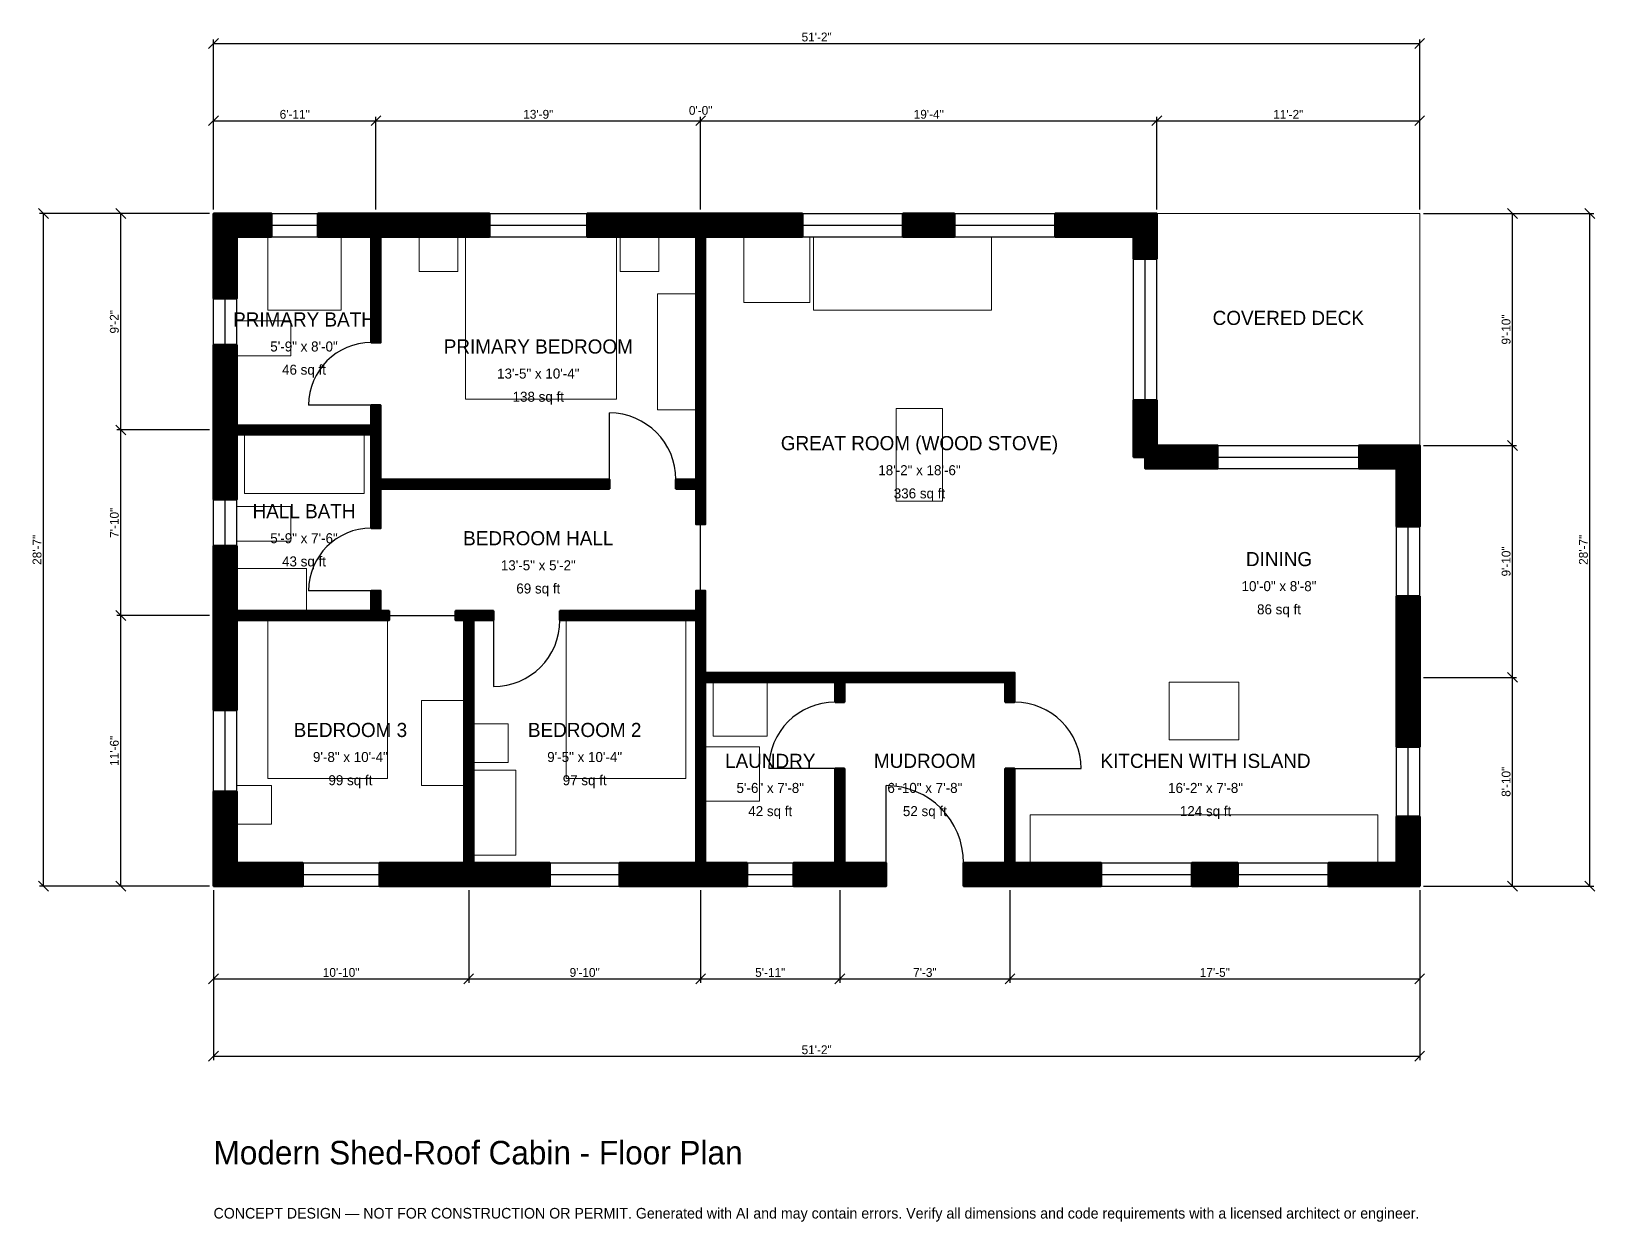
# Model space of a CAD drawing. Header units: inches. Extents: x -93 to 703, y -171 to 435.
import ezdxf
from ezdxf.enums import TextEntityAlignment as Align

# ---------------------------------------------------------------- set-up
doc = ezdxf.new("R2010")
doc.units = ezdxf.units.IN
doc.header["$MEASUREMENT"] = 0
doc.linetypes.add('DASHED', pattern=[0.6, 0.5, -0.1])
for name, color, linetype, lineweight in [('A-ANNO-DIMS', 1, 'Continuous', 13), ('A-ANNO-TEXT', 7, 'Continuous', 18), ('A-AREA-IDEN', 7, 'Continuous', 18), ('A-DOOR', 2, 'Continuous', 25), ('A-FLOR-FIXT', 9, 'Continuous', 13), ('A-FURN', 9, 'Continuous', 13), ('A-GLAZ', 4, 'Continuous', 25), ('A-SITE-PAVE', 8, 'Continuous', 13), ('A-WALL', 7, 'Continuous', 50), ('A-WALL-PATT', 8, 'Continuous', 13)]:
    doc.layers.add(name, color=color, linetype=linetype, lineweight=lineweight)
doc.dimstyles.new('PLAN', dxfattribs={"dimtxt": 4.5, "dimasz": 3, "dimexe": 2, "dimexo": 2, "dimgap": 1, "dimtad": 1, "dimdec": 0, "dimlunit": 4, "dimtsz": 2.5, "dimcen": 2.5, "dimclrd": 1, "dimclre": 1, "dimazin": 3, "dimtfac": 1, "dimtmove": 0, "dimatfit": 3})

msp = doc.modelspace()

# ---------------------------------------------------------------- hatches: boundary and pattern name
at = {"layer": 'A-WALL-PATT'}
h = msp.add_hatch(dxfattribs=at)
h.set_pattern_fill('ANSI31', color=8, scale=0.8)
h.paths.add_polyline_path([(127.5591, 0), (127.5591, 0), (124.0157, 0), (84.4488, 0), (84.4488, 11.811), (124.0157, 11.811), (127.5591, 11.811), (127.5591, 135.4331), (123.2283, 135.4331), (123.2283, 140.1575), (127.5591, 140.1575), (132.2835, 140.1575), (142.5197, 140.1575), (142.5197, 135.4331), (132.2835, 135.4331), (132.2835, 11.811), (135.8268, 11.811), (171.2598, 11.811), (171.2598, 0), (135.8268, 0), (132.2835, 0), (132.2835, 0), (127.5591, 0)])
h.paths.add_polyline_path([(11.811, 0), (11.811, 0), (0, 0), (0, 0), (0, 0), (0, 11.811), (0, 11.811), (0, 48.2283), (11.811, 48.2283), (11.811, 11.811), (45.4724, 11.811), (45.4724, 0), (11.811, 0)])
h.paths.add_polyline_path([(0, 131.8898), (0, 135.4331), (0, 135.4331), (0, 140.1575), (0, 140.1575), (0, 143.7008), (0, 173.2283), (11.811, 173.2283), (11.811, 143.7008), (11.811, 140.1575), (80.315, 140.1575), (80.315, 150.3937), (85.0394, 150.3937), (85.0394, 140.1575), (89.3701, 140.1575), (89.3701, 135.4331), (85.0394, 135.4331), (80.315, 135.4331), (11.811, 135.4331), (11.811, 131.8898), (11.811, 89.5669), (0, 89.5669), (0, 131.8898)])
h.paths.add_polyline_path([(0, 226.378), (0, 229.9213), (0, 229.9213), (0, 234.6457), (0, 234.6457), (0, 238.189), (0, 275.5906), (11.811, 275.5906), (11.811, 238.189), (11.811, 234.6457), (80.315, 234.6457), (80.315, 244.8819), (85.0394, 244.8819), (85.0394, 234.6457), (85.0394, 229.9213), (85.0394, 207.0866), (201.5748, 207.0866), (201.5748, 202.3622), (85.0394, 202.3622), (85.0394, 182.2835), (80.315, 182.2835), (80.315, 202.3622), (80.315, 207.0866), (80.315, 229.9213), (11.811, 229.9213), (11.811, 226.378), (11.811, 196.8504), (0, 196.8504), (0, 226.378)])
h.paths.add_polyline_path([(0, 330.7087), (0, 330.7087), (0, 342.5197), (0, 342.5197), (0, 342.5197), (11.811, 342.5197), (11.811, 342.5197), (29.5276, 342.5197), (29.5276, 330.7087), (11.811, 330.7087), (11.811, 299.2126), (0, 299.2126), (0, 330.7087)])
h.paths.add_polyline_path([(76.7717, 342.5197), (80.315, 342.5197), (80.315, 342.5197), (85.0394, 342.5197), (85.0394, 342.5197), (88.5827, 342.5197), (140.5512, 342.5197), (140.5512, 330.7087), (88.5827, 330.7087), (85.0394, 330.7087), (85.0394, 276.7717), (80.315, 276.7717), (80.315, 330.7087), (76.7717, 330.7087), (53.1496, 330.7087), (53.1496, 342.5197), (76.7717, 342.5197)])
h.paths.add_polyline_path([(242.126, 342.5197), (245.6693, 342.5197), (245.6693, 342.5197), (250.3937, 342.5197), (250.3937, 342.5197), (253.937, 342.5197), (299.8688, 342.5197), (299.8688, 330.7087), (253.937, 330.7087), (250.3937, 330.7087), (250.3937, 207.0866), (250.3937, 202.3622), (250.3937, 184.252), (245.6693, 184.252), (245.6693, 202.3622), (235.4331, 202.3622), (235.4331, 207.0866), (245.6693, 207.0866), (245.6693, 330.7087), (242.126, 330.7087), (190.1575, 330.7087), (190.1575, 342.5197), (242.126, 342.5197)])
h.paths.add_polyline_path([(377.2966, 342.5197), (377.2966, 330.7087), (351.0499, 330.7087), (351.0499, 342.5197), (377.2966, 342.5197)])
h.paths.add_polyline_path([(468.5039, 342.5197), (468.5039, 342.5197), (480.315, 342.5197), (480.315, 342.5197), (480.315, 342.5197), (480.315, 330.7087), (480.315, 330.7087), (480.315, 319.4882), (468.5039, 319.4882), (468.5039, 330.7087), (428.4777, 330.7087), (428.4777, 342.5197), (468.5039, 342.5197)])
h.paths.add_polyline_path([(480.315, 224.4094), (511.2205, 224.4094), (511.2205, 212.5984), (474.4094, 212.5984), (474.4094, 218.5039), (468.5039, 218.5039), (468.5039, 247.4409), (480.315, 247.4409), (480.315, 224.4094)])
h.paths.add_polyline_path([(602.3622, 224.4094), (602.3622, 224.4095), (614.1732, 224.4095), (614.1732, 224.4094), (614.1733, 224.4094), (614.1733, 212.5984), (614.1732, 212.5984), (614.1732, 183.0709), (602.3622, 183.0709), (602.3622, 212.5984), (583.2677, 212.5984), (583.2677, 224.4094), (602.3622, 224.4094)])
h.paths.add_polyline_path([(614.1732, 112.2047), (614.1732, 112.2047), (614.1732, 70.8661), (602.3622, 70.8661), (602.3622, 100.3937), (602.3622, 100.3937), (602.3622, 147.6378), (614.1732, 147.6378), (614.1732, 112.2047)])
h.paths.add_polyline_path([(614.1732, 11.811), (614.1733, 11.811), (614.1733, 0), (614.1733, 0), (614.1732, 0), (614.1732, 0), (602.3622, 0), (602.3622, 0), (567.6509, 0), (567.6509, 11.811), (602.3622, 11.811), (602.3622, 35.4331), (614.1732, 35.4331), (614.1732, 11.811)])
h.paths.add_polyline_path([(498.0971, 0), (498.0971, 11.811), (521.5879, 11.811), (521.5879, 0), (498.0971, 0)])
h.paths.add_polyline_path([(411.4173, 0), (407.874, 0), (407.874, 0), (403.1496, 0), (403.1496, 0), (399.6063, 0), (381.8898, 0), (381.8898, 11.811), (399.6063, 11.811), (403.1496, 11.811), (403.1496, 59.8425), (407.874, 59.8425), (407.874, 11.811), (411.4173, 11.811), (452.0341, 11.811), (452.0341, 0), (411.4173, 0)])
h.paths.add_polyline_path([(324.8031, 0), (321.2598, 0), (321.2598, 0), (316.5354, 0), (316.5354, 0), (312.9921, 0), (295.2756, 0), (295.2756, 11.811), (312.9921, 11.811), (316.5354, 11.811), (316.5354, 59.8425), (321.2598, 59.8425), (321.2598, 11.811), (324.8031, 11.811), (342.5197, 11.811), (342.5197, 0), (324.8031, 0)])
h.paths.add_polyline_path([(253.937, 0), (250.3937, 0), (250.3937, 0), (245.6693, 0), (245.6693, 0), (242.126, 0), (206.6929, 0), (206.6929, 11.811), (242.126, 11.811), (245.6693, 11.811), (245.6693, 103.937), (245.6693, 108.6614), (245.6693, 135.4331), (176.378, 135.4331), (176.378, 140.1575), (245.6693, 140.1575), (245.6693, 140.1575), (245.6693, 150.3937), (250.3937, 150.3937), (250.3937, 135.4331), (250.3937, 135.4331), (250.3937, 108.6614), (316.5354, 108.6614), (321.2598, 108.6614), (403.1496, 108.6614), (407.874, 108.6614), (407.874, 103.937), (407.874, 93.7008), (403.1496, 93.7008), (403.1496, 103.937), (321.2598, 103.937), (321.2598, 93.7008), (316.5354, 93.7008), (316.5354, 103.937), (250.3937, 103.937), (250.3937, 11.811), (253.937, 11.811), (271.6535, 11.811), (271.6535, 0), (253.937, 0)])

# ---------------------------------------------------------------- linework, layer by layer
at = {"layer": 'A-DOOR'}
for p, q in [((80.315, 244.8819), (48.4252, 244.8819)), ((201.5748, 207.0866), (201.5748, 240.9449)), ((248.0315, 150.3937), (248.0315, 184.252)), ((80.315, 150.3937), (48.4252, 150.3937)), ((89.3701, 137.7953), (123.2283, 137.7953)), ((142.5197, 135.4331), (142.5197, 101.5748)), ((316.5354, 59.8425), (282.6772, 59.8425)), ((407.874, 59.8425), (441.7323, 59.8425)), ((342.5197, 11.811), (342.5197, 51.1811))]:
    msp.add_line(p, q, dxfattribs=at)
for centre, radius, start, end in [((80.315, 244.8819), 31.8898, 90, 180), ((201.5748, 207.0866), 33.8583, 0, 90), ((80.315, 150.3937), 31.8898, 90, 180), ((142.5197, 135.4331), 33.8583, 270, 360), ((316.5354, 59.8425), 33.8583, 90, 180), ((407.874, 59.8425), 33.8583, 0, 90), ((342.5197, 11.811), 39.3701, 0, 90)]:
    msp.add_arc(centre, radius, start, end, dxfattribs=at)
at = {"layer": 'A-FLOR-FIXT'}
for points in [[(27.5591, 293.3071), (64.9606, 293.3071), (64.9606, 330.7087), (27.5591, 330.7087)], [(11.811, 270.0787), (39.3701, 270.0787), (39.3701, 287.7953), (11.811, 287.7953)], [(15.748, 200), (76.7717, 200), (76.7717, 229.9213), (15.748, 229.9213)], [(11.811, 175.5906), (39.3701, 175.5906), (39.3701, 193.3071), (11.811, 193.3071)], [(11.811, 140.1575), (47.2441, 140.1575), (47.2441, 161.811), (11.811, 161.811)], [(415.748, 11.811), (592.9134, 11.811), (592.9134, 36.2205), (415.748, 36.2205)]]:
    msp.add_lwpolyline(points, close=True, dxfattribs=at)
at = {"layer": 'A-FURN'}
for points in [[(104.7244, 312.9921), (124.4094, 312.9921), (124.4094, 330.7087), (104.7244, 330.7087)], [(128.3465, 248.0315), (205.1181, 248.0315), (205.1181, 330.7087), (128.3465, 330.7087)], [(207.0866, 312.9921), (226.7717, 312.9921), (226.7717, 330.7087), (207.0866, 330.7087)], [(270.0787, 297.2441), (303.5433, 297.2441), (303.5433, 330.7087), (270.0787, 330.7087)], [(305.5118, 293.3071), (396.063, 293.3071), (396.063, 330.7087), (305.5118, 330.7087)], [(225.9843, 242.5197), (245.6693, 242.5197), (245.6693, 301.5748), (225.9843, 301.5748)], [(347.6378, 196.063), (371.2598, 196.063), (371.2598, 243.3071), (347.6378, 243.3071)], [(27.5591, 54.7244), (88.5827, 54.7244), (88.5827, 135.4331), (27.5591, 135.4331)], [(179.5276, 54.7244), (240.5512, 54.7244), (240.5512, 135.4331), (179.5276, 135.4331)], [(254.3307, 76.378), (281.8898, 76.378), (281.8898, 103.937), (254.3307, 103.937)], [(486.6142, 74.4094), (522.0472, 74.4094), (522.0472, 103.937), (486.6142, 103.937)], [(105.9055, 51.1811), (127.5591, 51.1811), (127.5591, 94.4882), (105.9055, 94.4882)], [(132.2835, 62.9921), (150, 62.9921), (150, 82.6772), (132.2835, 82.6772)], [(250.3937, 43.3071), (277.9528, 43.3071), (277.9528, 70.8661), (250.3937, 70.8661)], [(132.2835, 15.748), (153.937, 15.748), (153.937, 59.0551), (132.2835, 59.0551)], [(11.811, 31.4961), (29.5276, 31.4961), (29.5276, 51.1811), (11.811, 51.1811)]]:
    msp.add_lwpolyline(points, close=True, dxfattribs=at)
at = {"layer": 'A-GLAZ'}
for p, q in [((29.5276, 342.5197), (53.1496, 342.5197)), ((140.5512, 342.5197), (190.1575, 342.5197)), ((299.8688, 342.5197), (351.0499, 342.5197)), ((377.2966, 342.5197), (428.4777, 342.5197)), ((29.5276, 336.6142), (53.1496, 336.6142)), ((140.5512, 336.6142), (190.1575, 336.6142)), ((299.8688, 336.6142), (351.0499, 336.6142)), ((377.2966, 336.6142), (428.4777, 336.6142)), ((29.5276, 330.7087), (53.1496, 330.7087)), ((140.5512, 330.7087), (190.1575, 330.7087)), ((299.8688, 330.7087), (351.0499, 330.7087)), ((377.2966, 330.7087), (428.4777, 330.7087)), ((468.5039, 247.4409), (468.5039, 319.4882)), ((474.4094, 247.4409), (474.4094, 319.4882)), ((480.315, 247.4409), (480.315, 319.4882)), ((0, 275.5906), (0, 299.2126)), ((5.9055, 275.5906), (5.9055, 299.2126)), ((11.811, 275.5906), (11.811, 299.2126)), ((511.2205, 224.4094), (583.2677, 224.4094)), ((511.2205, 218.5039), (583.2677, 218.5039)), ((511.2205, 212.5984), (583.2677, 212.5984)), ((0, 173.2283), (0, 196.8504)), ((5.9055, 173.2283), (5.9055, 196.8504)), ((11.811, 173.2283), (11.811, 196.8504)), ((602.3622, 147.6378), (602.3622, 183.0709)), ((608.2677, 147.6378), (608.2677, 183.0709)), ((614.1732, 147.6378), (614.1732, 183.0709)), ((0, 48.2283), (0, 89.5669)), ((5.9055, 48.2283), (5.9055, 89.5669)), ((11.811, 48.2283), (11.811, 89.5669)), ((602.3622, 35.4331), (602.3622, 70.8661)), ((608.2677, 35.4331), (608.2677, 70.8661)), ((614.1732, 35.4331), (614.1732, 70.8661)), ((45.4724, 11.811), (84.4488, 11.811)), ((171.2598, 11.811), (206.6929, 11.811)), ((271.6535, 11.811), (295.2756, 11.811)), ((452.0341, 11.811), (498.0971, 11.811)), ((521.5879, 11.811), (567.6509, 11.811)), ((45.4724, 5.9055), (84.4488, 5.9055)), ((45.4724, 0), (84.4488, 0)), ((171.2598, 5.9055), (206.6929, 5.9055)), ((171.2598, 0), (206.6929, 0)), ((271.6535, 5.9055), (295.2756, 5.9055)), ((271.6535, 0), (295.2756, 0)), ((452.0341, 5.9055), (498.0971, 5.9055)), ((452.0341, 0), (498.0971, 0)), ((521.5879, 5.9055), (567.6509, 5.9055)), ((521.5879, 0), (567.6509, 0))]:
    msp.add_line(p, q, dxfattribs=at)
at = {"layer": 'A-SITE-PAVE', "linetype": 'DASHED'}
msp.add_lwpolyline([(480.315, 224.4094), (614.1732, 224.4094), (614.1732, 342.5197), (480.315, 342.5197)], close=True, dxfattribs=at)
at = {"layer": 'A-WALL'}
for points in [[(0, 330.7087), (0, 330.7087), (0, 342.5197), (0, 342.5197), (0, 342.5197), (11.811, 342.5197), (11.811, 342.5197), (29.5276, 342.5197), (29.5276, 330.7087), (11.811, 330.7087), (11.811, 299.2126), (0, 299.2126), (0, 330.7087)], [(76.7717, 342.5197), (80.315, 342.5197), (80.315, 342.5197), (85.0394, 342.5197), (85.0394, 342.5197), (88.5827, 342.5197), (140.5512, 342.5197), (140.5512, 330.7087), (88.5827, 330.7087), (85.0394, 330.7087), (85.0394, 276.7717), (80.315, 276.7717), (80.315, 330.7087), (76.7717, 330.7087), (53.1496, 330.7087), (53.1496, 342.5197), (76.7717, 342.5197)], [(242.126, 342.5197), (245.6693, 342.5197), (245.6693, 342.5197), (250.3937, 342.5197), (250.3937, 342.5197), (253.937, 342.5197), (299.8688, 342.5197), (299.8688, 330.7087), (253.937, 330.7087), (250.3937, 330.7087), (250.3937, 207.0866), (250.3937, 202.3622), (250.3937, 184.252), (245.6693, 184.252), (245.6693, 202.3622), (235.4331, 202.3622), (235.4331, 207.0866), (245.6693, 207.0866), (245.6693, 330.7087), (242.126, 330.7087), (190.1575, 330.7087), (190.1575, 342.5197), (242.126, 342.5197)], [(377.2966, 342.5197), (377.2966, 330.7087), (351.0499, 330.7087), (351.0499, 342.5197), (377.2966, 342.5197)], [(468.5039, 342.5197), (468.5039, 342.5197), (480.315, 342.5197), (480.315, 342.5197), (480.315, 342.5197), (480.315, 330.7087), (480.315, 330.7087), (480.315, 319.4882), (468.5039, 319.4882), (468.5039, 330.7087), (428.4777, 330.7087), (428.4777, 342.5197), (468.5039, 342.5197)], [(0, 226.378), (0, 229.9213), (0, 229.9213), (0, 234.6457), (0, 234.6457), (0, 238.189), (0, 275.5906), (11.811, 275.5906), (11.811, 238.189), (11.811, 234.6457), (80.315, 234.6457), (80.315, 244.8819), (85.0394, 244.8819), (85.0394, 234.6457), (85.0394, 229.9213), (85.0394, 207.0866), (201.5748, 207.0866), (201.5748, 202.3622), (85.0394, 202.3622), (85.0394, 182.2835), (80.315, 182.2835), (80.315, 202.3622), (80.315, 207.0866), (80.315, 229.9213), (11.811, 229.9213), (11.811, 226.378), (11.811, 196.8504), (0, 196.8504), (0, 226.378)], [(480.315, 224.4094), (511.2205, 224.4094), (511.2205, 212.5984), (474.4094, 212.5984), (474.4094, 218.5039), (468.5039, 218.5039), (468.5039, 247.4409), (480.315, 247.4409), (480.315, 224.4094)], [(602.3622, 224.4094), (602.3622, 224.4095), (614.1732, 224.4095), (614.1732, 224.4094), (614.1733, 224.4094), (614.1733, 212.5984), (614.1732, 212.5984), (614.1732, 183.0709), (602.3622, 183.0709), (602.3622, 212.5984), (583.2677, 212.5984), (583.2677, 224.4094), (602.3622, 224.4094)], [(0, 131.8898), (0, 135.4331), (0, 135.4331), (0, 140.1575), (0, 140.1575), (0, 143.7008), (0, 173.2283), (11.811, 173.2283), (11.811, 143.7008), (11.811, 140.1575), (80.315, 140.1575), (80.315, 150.3937), (85.0394, 150.3937), (85.0394, 140.1575), (89.3701, 140.1575), (89.3701, 135.4331), (85.0394, 135.4331), (80.315, 135.4331), (11.811, 135.4331), (11.811, 131.8898), (11.811, 89.5669), (0, 89.5669), (0, 131.8898)], [(253.937, 0), (250.3937, 0), (250.3937, 0), (245.6693, 0), (245.6693, 0), (242.126, 0), (206.6929, 0), (206.6929, 11.811), (242.126, 11.811), (245.6693, 11.811), (245.6693, 103.937), (245.6693, 108.6614), (245.6693, 135.4331), (176.378, 135.4331), (176.378, 140.1575), (245.6693, 140.1575), (245.6693, 140.1575), (245.6693, 150.3937), (250.3937, 150.3937), (250.3937, 135.4331), (250.3937, 135.4331), (250.3937, 108.6614), (316.5354, 108.6614), (321.2598, 108.6614), (403.1496, 108.6614), (407.874, 108.6614), (407.874, 103.937), (407.874, 93.7008), (403.1496, 93.7008), (403.1496, 103.937), (321.2598, 103.937), (321.2598, 93.7008), (316.5354, 93.7008), (316.5354, 103.937), (250.3937, 103.937), (250.3937, 11.811), (253.937, 11.811), (271.6535, 11.811), (271.6535, 0), (253.937, 0)], [(614.1732, 112.2047), (614.1732, 112.2047), (614.1732, 70.8661), (602.3622, 70.8661), (602.3622, 100.3937), (602.3622, 100.3937), (602.3622, 147.6378), (614.1732, 147.6378), (614.1732, 112.2047)], [(127.5591, 0), (127.5591, 0), (124.0157, 0), (84.4488, 0), (84.4488, 11.811), (124.0157, 11.811), (127.5591, 11.811), (127.5591, 135.4331), (123.2283, 135.4331), (123.2283, 140.1575), (127.5591, 140.1575), (132.2835, 140.1575), (142.5197, 140.1575), (142.5197, 135.4331), (132.2835, 135.4331), (132.2835, 11.811), (135.8268, 11.811), (171.2598, 11.811), (171.2598, 0), (135.8268, 0), (132.2835, 0), (132.2835, 0), (127.5591, 0)], [(324.8031, 0), (321.2598, 0), (321.2598, 0), (316.5354, 0), (316.5354, 0), (312.9921, 0), (295.2756, 0), (295.2756, 11.811), (312.9921, 11.811), (316.5354, 11.811), (316.5354, 59.8425), (321.2598, 59.8425), (321.2598, 11.811), (324.8031, 11.811), (342.5197, 11.811), (342.5197, 0), (324.8031, 0)], [(411.4173, 0), (407.874, 0), (407.874, 0), (403.1496, 0), (403.1496, 0), (399.6063, 0), (381.8898, 0), (381.8898, 11.811), (399.6063, 11.811), (403.1496, 11.811), (403.1496, 59.8425), (407.874, 59.8425), (407.874, 11.811), (411.4173, 11.811), (452.0341, 11.811), (452.0341, 0), (411.4173, 0)], [(11.811, 0), (11.811, 0), (0, 0), (0, 0), (0, 0), (0, 11.811), (0, 11.811), (0, 48.2283), (11.811, 48.2283), (11.811, 11.811), (45.4724, 11.811), (45.4724, 0), (11.811, 0)], [(614.1732, 11.811), (614.1733, 11.811), (614.1733, 0), (614.1733, 0), (614.1732, 0), (614.1732, 0), (602.3622, 0), (602.3622, 0), (567.6509, 0), (567.6509, 11.811), (602.3622, 11.811), (602.3622, 35.4331), (614.1732, 35.4331), (614.1732, 11.811)], [(498.0971, 0), (498.0971, 11.811), (521.5879, 11.811), (521.5879, 0), (498.0971, 0)]]:
    msp.add_lwpolyline(points, close=True, dxfattribs=at)

# ---------------------------------------------------------------- texts
at = {"layer": 'A-ANNO-TEXT'}
for s, height, p in [('Modern Shed-Roof Cabin - Floor Plan', 12, (0, -141.7323)), ('CONCEPT DESIGN — NOT FOR CONSTRUCTION OR PERMIT. Generated with AI and may contain errors. Verify all dimensions and code requirements with a licensed architect or engineer.', 5.4, (0, -169.2913))]:
    msp.add_text(s, height=height, dxfattribs=at).set_placement(p)
at = {"layer": 'A-AREA-IDEN'}
for s, height, p in [('PRIMARY BATH', 7.2, (46.063, 288.5827)), ('COVERED DECK', 7.2, (547.2441, 289.3701)), ('5\'-9" x 8\'-0"', 5.1, (46.063, 274.8031)), ('PRIMARY BEDROOM', 7.2, (165.3543, 274.8031)), ('46 sq ft', 5.1, (46.063, 262.9921)), ('13\'-5" x 10\'-4"', 5.1, (165.3543, 261.0236)), ('138 sq ft', 5.1, (165.3543, 249.2126)), ('GREAT ROOM (WOOD STOVE)', 7.2, (359.4488, 225.5906)), ('18\'-2" x 18\'-6"', 5.1, (359.4488, 211.811)), ('336 sq ft', 5.1, (359.4488, 200)), ('HALL BATH', 7.2, (46.063, 190.9449)), ('5\'-9" x 7\'-6"', 5.1, (46.063, 177.1654)), ('BEDROOM HALL', 7.2, (165.3543, 177.1654)), ('43 sq ft', 5.1, (46.063, 165.3543)), ('DINING', 7.2, (542.5197, 166.5354)), ('13\'-5" x 5\'-2"', 5.1, (165.3543, 163.3858)), ('69 sq ft', 5.1, (165.3543, 151.5748)), ('10\'-0" x 8\'-8"', 5.1, (542.5197, 152.7559)), ('86 sq ft', 5.1, (542.5197, 140.9449)), ('BEDROOM 3', 7.2, (69.685, 79.5276)), ('BEDROOM 2', 7.2, (188.9764, 79.5276)), ('9\'-8" x 10\'-4"', 5.1, (69.685, 65.748)), ('9\'-5" x 10\'-4"', 5.1, (188.9764, 65.748)), ('LAUNDRY', 7.2, (283.4646, 63.7795)), ('MUDROOM', 7.2, (362.2047, 63.7795)), ('KITCHEN WITH ISLAND', 7.2, (505.1181, 63.7795)), ('99 sq ft', 5.1, (69.685, 53.937)), ('97 sq ft', 5.1, (188.9764, 53.937)), ('5\'-6" x 7\'-8"', 5.1, (283.4646, 50)), ('6\'-10" x 7\'-8"', 5.1, (362.2047, 50)), ('16\'-2" x 7\'-8"', 5.1, (505.1181, 50)), ('42 sq ft', 5.1, (283.4646, 38.189)), ('52 sq ft', 5.1, (362.2047, 38.189)), ('124 sq ft', 5.1, (505.1181, 38.189))]:
    msp.add_text(s, height=height, dxfattribs=at).set_placement(p, align=Align.MIDDLE_CENTER)

# ---------------------------------------------------------------- dimensions: what is measured, and where the dimension line sits
at = {"layer": 'A-ANNO-DIMS'}
for base, p1, p2, text in [((0, 429.1339), (0, 342.5197), (614.1732, 342.5197), '51\'-2"'), ((0, 389.7638), (0, 342.5197), (82.6772, 342.5197), '6\'-11"'), ((82.6772, 389.7638), (82.6772, 342.5197), (248.0315, 342.5197), '13\'-9"'), ((248.0315, 389.7638), (248.0315, 342.5197), (248.0315, 342.5197), '0\'-0"'), ((248.0315, 389.7638), (248.0315, 342.5197), (480.315, 342.5197), '19\'-4"'), ((480.315, 389.7638), (480.315, 342.5197), (614.1732, 342.5197), '11\'-2"'), ((0, -47.2441), (0, 0), (129.9213, 0), '10\'-10"'), ((0, -86.6142), (0, 0), (614.1732, 0), '51\'-2"'), ((129.9213, -47.2441), (129.9213, 0), (248.0315, 0), '9\'-10"'), ((248.0315, -47.2441), (248.0315, 0), (318.8976, 0), '5\'-11"'), ((318.8976, -47.2441), (318.8976, 0), (405.5118, 0), '7\'-3"'), ((405.5118, -47.2441), (405.5118, 0), (614.1732, 0), '17\'-5"')]:
    msp.add_linear_dim(base=base, p1=p1, p2=p2, text=text, dimstyle='PLAN', dxfattribs=at).render()
for base, p1, p2, text in [((-86.6142, 0), (0, 0), (0, 342.5197), '28\'-7"'), ((-47.2441, 232.2835), (0, 232.2835), (0, 342.5197), '9\'-2"'), ((661.4173, 224.4094), (614.1732, 224.4094), (614.1732, 342.5197), '9\'-10"'), ((700.7874, 0), (614.1732, 0), (614.1732, 342.5197), '28\'-7"'), ((-47.2441, 137.7953), (0, 137.7953), (0, 232.2835), '7\'-10"'), ((661.4173, 106.2992), (614.1732, 106.2992), (614.1732, 224.4094), '9\'-10"'), ((-47.2441, 0), (0, 0), (0, 137.7953), '11\'-6"'), ((661.4173, 0), (614.1732, 0), (614.1732, 106.2992), '8\'-10"')]:
    msp.add_linear_dim(base=base, p1=p1, p2=p2, angle=90, text=text, dimstyle='PLAN', dxfattribs=at).render()

doc.saveas('drawing.dxf')
